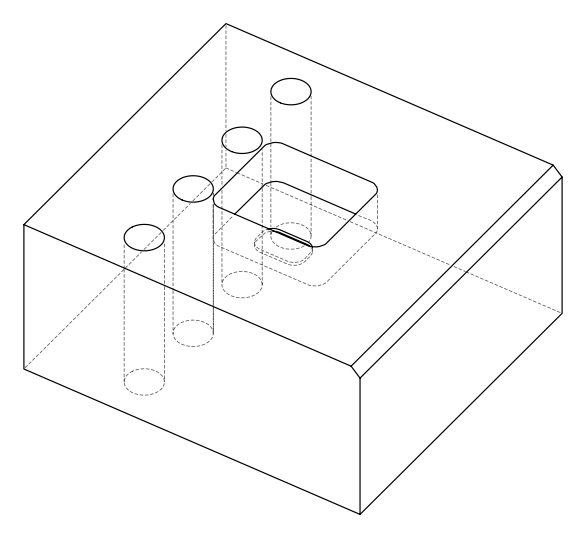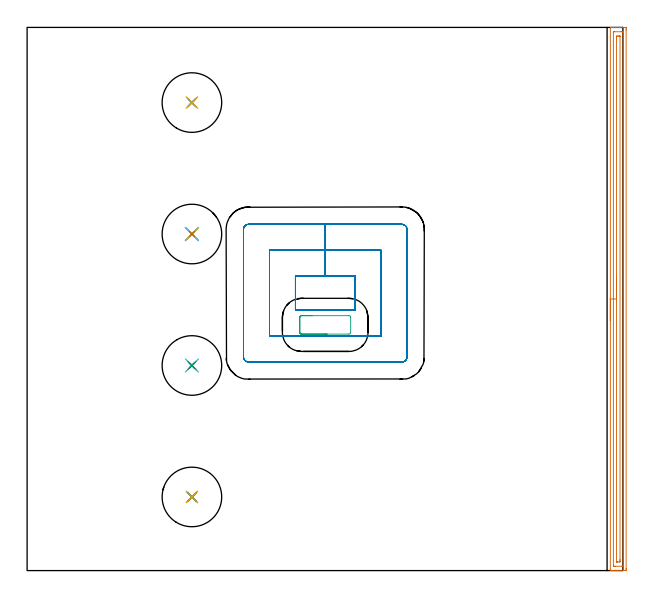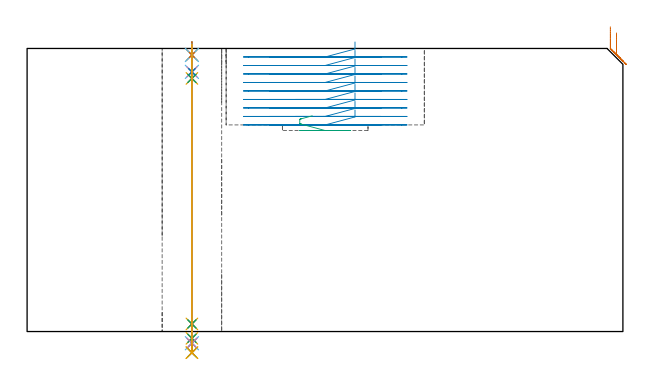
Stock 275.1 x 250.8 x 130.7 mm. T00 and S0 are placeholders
(PLAN: 23 operations, 18 tool changes, 25 min)
(1 AREA_MILL | FG_CHAMFER_SURFACE | UGT0205_001 | 6.22 min | 6688 mm3)
(2 MILL_RECTANGULAR_POCKET | POCKET_RECTANGULAR_STRAIGHT | NXT0201_012 | Follow Part, ap 4, ae 75% | 11.21 min | 253868 mm3)
(3 MILL_RECTANGULAR_POCKET_1 | POCKET_RECTANGULAR_STRAIGHT_1 | NXT0201_012 | Follow Part, ap 4, ae 75% | 0.24 min | 2335 mm3)
(4 SPOT_DRILL | STEP1HOLE | NXT0321_9005460120000 | 0.05 min | 177 mm3)
(5 SPOT_DRILL_1 | STEP1HOLE_1 | NXT0321_9005460120000 | 0.05 min | 190 mm3)
(6 SPOT_DRILL_2 | STEP1HOLE_2 | NXT0321_9005460120000 | 0.05 min | 190 mm3)
(7 SPOT_DRILL_3 | STEP1HOLE_3 | NXT0321_9005460120000 | 0.05 min | 159 mm3)
(8 DRILL_BLIND_HOLE_INTO_CENTER | STEP1HOLE | UGT0301_192 | 0.05 min | 317 mm3)
(9 GUN_DRILL_THROUGH_HOLE | STEP1HOLE | UGT0307_003 | 0.6 min | 4631 mm3)
(10 SPADE_DRILL_TO_ENLARGE_THROUGH_HOLE | STEP1HOLE | UGT0306_008 | 0.55 min | 26280 mm3)
(11 DRILL_TO_ENLARGE_THROUGH_HOLE | STEP1HOLE | UGT0301_390 | 0.57 min | 46185 mm3)
(12 DRILL_BLIND_HOLE_INTO_CENTER_1 | STEP1HOLE_1 | UGT0301_192 | 0.05 min | 301 mm3)
(13 GUN_DRILL_THROUGH_HOLE_1 | STEP1HOLE_1 | UGT0307_003 | 0.6 min | 4657 mm3)
(14 SPADE_DRILL_TO_ENLARGE_THROUGH_HOLE_1 | STEP1HOLE_1 | UGT0306_008 | 0.55 min | 26292 mm3)
(15 DRILL_TO_ENLARGE_THROUGH_HOLE_1 | STEP1HOLE_1 | UGT0301_390 | 0.57 min | 46155 mm3)
(16 DRILL_BLIND_HOLE_INTO_CENTER_2 | STEP1HOLE_2 | UGT0301_192 | 0.05 min | 303 mm3)
(17 GUN_DRILL_THROUGH_HOLE_2 | STEP1HOLE_2 | UGT0307_003 | 0.6 min | 4644 mm3)
(18 SPADE_DRILL_TO_ENLARGE_THROUGH_HOLE_2 | STEP1HOLE_2 | UGT0306_008 | 0.55 min | 26302 mm3)
(19 DRILL_TO_ENLARGE_THROUGH_HOLE_2 | STEP1HOLE_2 | UGT0301_390 | 0.57 min | 46170 mm3)
(20 DRILL_BLIND_HOLE_INTO_CENTER_3 | STEP1HOLE_3 | UGT0301_192 | 0.05 min | 297 mm3)
(21 GUN_DRILL_THROUGH_HOLE_3 | STEP1HOLE_3 | UGT0307_003 | 0.6 min | 4647 mm3)
(22 SPADE_DRILL_TO_ENLARGE_THROUGH_HOLE_3 | STEP1HOLE_3 | UGT0306_008 | 0.55 min | 26302 mm3)
(23 DRILL_TO_ENLARGE_THROUGH_HOLE_3 | STEP1HOLE_3 | UGT0301_390 | 0.57 min | 46164 mm3)
(TOOL UGT0205_001 | Chamfer Mill 20 x 3 x 45 deg. | D20 FL50 Z2)
(TOOL NXT0201_012 | ENDMILL 16mm [2P460-1600-NA 1630] | D16 FL38 Z6)
(TOOL NXT0321_9005460120000 | NC Spot Drill, 142deg, 12mm, Carbide, Uncoated | D12 PA142 FL30 Z2)
(TOOL UGT0301_192 | Twist Drill 7.2 mm | D7.2 PA118 FL66 Z2)
(TOOL UGT0307_003 | Gun Drill 7 mm | D7 PA130 FL24 Z1)
(TOOL UGT0306_008 | Spade Drill 17.5mm | D17.5 PA132 FL10 Z2)
(TOOL UGT0301_390 | Twist Drill 27.5 mm | D27.5 PA118 FL165 Z2)
(OP 1 AREA_MILL)
G17 G21 G94 G90
T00 M6
G54
G17 G0 G90 X269.3 Y115.4 S1061 M3
G43 Z140.7 H0
G94 G1 Y115.438 Z139.828 F250.
Y115.552 Z138.963
Y115.741 Z138.112
Y116.003 Z137.28
Y116.337 Z136.474
Y116.74 Z135.7
Y117.208 Z134.964
Y117.74 Z134.272
Y118.329 Z133.629
Y118.972 Z133.039
Y119.664 Z132.508
Y120.4 Z132.04
Y121.174 Z131.637
Y121.98 Z131.303
Y122.812 Z131.041
Y123.664 Z130.852
Y124.528 Z130.738
Y125.4 Z130.7
Y250.615
X269.303 Y250.791 Z130.688
X269.341 Y250.8 Z130.65
X269.75 Z130.25
X269.994 Z130.006
X270.73 Z129.265
X271.986 Z128.011
X273.394 Z126.602
X274.022 Z125.974
X275.798 Z124.199
X276.058 Y250.798 Z123.939
X276.592 Y250.792 Z123.406
X276.594 Y250.708 Z123.403
X276.599 Y250.167 Z123.401
X276.6 Y249.621 Z123.4
Y0.981
X276.599 Y0.633 Z123.401
X276.594 Y0.092 Z123.403
X276.592 Y0.008 Z123.406
X276.058 Y0. Z123.939
X272.506 Z127.489
X271.098 Z128.898
X270.73 Z129.265
X269.994 Z130.006
X269.75 Z130.25
X269.341 Z130.65
X269.303 Y0.009 Z130.688
X269.3 Y0.185 Z130.7
Y125.4
X270.714 Z129.286
X270.715 Y248.394 Z129.285
X270.73 Y248.79 Z129.27
X271.201 Y248.799 Z128.799
X274.282 Y248.8 Z125.718
X274.753 Y248.799 Z125.247
X275.17 Y248.79 Z124.83
X275.185 Y248.379 Z124.815
X275.186 Y248.363 Z124.814
X275.185 Y2.406 Z124.815
X275.17 Y2.01 Z124.83
X274.699 Y2.001 Z125.301
X271.618 Y2. Z128.382
X271.147 Y2.001 Z128.853
X270.73 Y2.01 Z129.27
X270.715 Y2.421 Z129.285
X270.714 Y2.437 Z129.286
Y125.4
X272.128 Z127.872
X272.129 Y245.695 Z127.871
X272.13 Y246.075 Z127.87
X272.133 Y246.59 Z127.867
X272.135 Y246.771 Z127.865
X272.306 Y246.791 Z127.694
X272.506 Y246.795 Z127.494
X273.186 Y246.799 Z126.814
X273.394 Y246.798 Z126.606
X273.603 Y246.794 Z126.397
X273.741 Y246.79 Z126.259
X273.765 Y246.781 Z126.235
X273.767 Y246.762 Z126.233
X273.769 Y246.716 Z126.231
X273.771 Y246.59 Z126.229
Y5.105
X273.77 Y4.725 Z126.23
X273.767 Y4.21 Z126.233
X273.765 Y4.029 Z126.235
X273.594 Y4.009 Z126.406
X273.394 Y4.005 Z126.606
X272.714 Y4. Z127.286
X272.506 Y4.002 Z127.494
X272.298 Y4.005 Z127.702
X272.159 Y4.01 Z127.841
X272.135 Y4.019 Z127.865
X272.133 Y4.038 Z127.867
X272.131 Y4.084 Z127.869
X272.129 Y4.21 Z127.871
X272.128 Y125.4 Z127.872
Y126.272 Z127.91
Y127.136 Z128.023
Y127.988 Z128.212
Y128.82 Z128.475
Y129.626 Z128.808
Y130.4 Z129.211
Y131.136 Z129.68
Y131.828 Z130.211
Y132.471 Z130.8
Y133.06 Z131.444
Y133.592 Z132.136
Y134.06 Z132.872
Y134.463 Z133.645
Y134.797 Z134.451
Y135.059 Z135.283
Y135.248 Z136.135
Y135.362 Z137.
Y135.4 Z137.872
G0 Z140.7
M5
M2
(OP 2 MILL_RECTANGULAR_POCKET)
G17 G21 G94 G90
T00 M6
G54
G17 G0 G90 X151.4 Y123.816 S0 M3
G43 Z140.7 H1
Z133.7
G94 G1 Y135.9 Z130.462 F250.
X137.65 Z126.778
X123.9 F500.
Y120.3
X151.4
Y135.9
X137.65
Y147.9
X111.9
Y108.3
X163.4
Y147.9
X137.65
Y159.9
X102.3
G3 X99.9 Y157.5 R2.4
G1 Y98.7
G3 X102.3 Y96.3 R2.4
G1 X173.
G3 X175.4 Y98.7 R2.4
G1 Y157.5
G3 X173. Y159.9 R2.4
G1 X137.65
X136.65
G0 X151.4 Y123.816 Z129.778
G1 Y135.9 Z126.54 F250.
X137.65 Z122.855
X123.9 F500.
Y120.3
X151.4
Y135.9
X137.65
Y147.9
X111.9
Y108.3
X163.4
Y147.9
X137.65
Y159.9
X102.3
G3 X99.9 Y157.5 R2.4
G1 Y98.7
G3 X102.3 Y96.3 R2.4
G1 X173.
G3 X175.4 Y98.7 R2.4
G1 Y157.5
G3 X173. Y159.9 R2.4
G1 X137.65
X136.65
G0 X151.4 Y123.816 Z125.855
G1 Y135.9 Z122.618 F250.
X137.65 Z118.933
X123.9 F500.
Y120.3
X151.4
Y135.9
X137.65
Y147.9
X111.9
Y108.3
X163.4
Y147.9
X137.65
Y159.9
X102.3
G3 X99.9 Y157.5 R2.4
G1 Y98.7
G3 X102.3 Y96.3 R2.4
G1 X173.
G3 X175.4 Y98.7 R2.4
G1 Y157.5
G3 X173. Y159.9 R2.4
G1 X137.65
X136.65
G0 X151.4 Y123.816 Z121.933
G1 Y135.9 Z118.695 F250.
X137.65 Z115.011
X123.9 F500.
Y120.3
X151.4
Y135.9
X137.65
Y147.9
X111.9
Y108.3
X163.4
Y147.9
X137.65
Y159.9
X102.3
G3 X99.9 Y157.5 R2.4
G1 Y98.7
G3 X102.3 Y96.3 R2.4
G1 X173.
G3 X175.4 Y98.7 R2.4
G1 Y157.5
G3 X173. Y159.9 R2.4
G1 X137.65
X136.65
G0 X151.4 Y123.816 Z118.011
G1 Y135.9 Z114.773 F250.
X137.65 Z111.089
X123.9 F500.
Y120.3
X151.4
Y135.9
X137.65
Y147.9
X111.9
Y108.3
X163.4
Y147.9
X137.65
Y159.9
X102.3
G3 X99.9 Y157.5 R2.4
G1 Y98.7
G3 X102.3 Y96.3 R2.4
G1 X173.
G3 X175.4 Y98.7 R2.4
G1 Y157.5
G3 X173. Y159.9 R2.4
G1 X137.65
X136.65
G0 X151.4 Y123.816 Z114.089
G1 Y135.9 Z110.851 F250.
X137.65 Z107.167
X123.9 F500.
Y120.3
X151.4
Y135.9
X137.65
Y147.9
X111.9
Y108.3
X163.4
Y147.9
X137.65
Y159.9
X102.3
G3 X99.9 Y157.5 R2.4
G1 Y98.7
G3 X102.3 Y96.3 R2.4
G1 X173.
G3 X175.4 Y98.7 R2.4
G1 Y157.5
G3 X173. Y159.9 R2.4
G1 X137.65
X136.65
G0 X151.4 Y123.816 Z110.167
G1 Y135.9 Z106.929 F250.
X137.65 Z103.244
X123.9 F500.
Y120.3
X151.4
Y135.9
X137.65
Y147.9
X111.9
Y108.3
X163.4
Y147.9
X137.65
Y159.9
X102.3
G3 X99.9 Y157.5 R2.4
G1 Y98.7
G3 X102.3 Y96.3 R2.4
G1 X173.
G3 X175.4 Y98.7 R2.4
G1 Y157.5
G3 X173. Y159.9 R2.4
G1 X137.65
X136.65
G0 X151.4 Y123.816 Z106.244
G1 Y135.9 Z103.007 F250.
X137.65 Z99.322
X123.9 F500.
Y120.3
X151.4
Y135.9
X137.65
Y147.9
X111.9
Y108.3
X163.4
Y147.9
X137.65
Y159.9
X102.3
G3 X99.9 Y157.5 R2.4
G1 Y98.7
G3 X102.3 Y96.3 R2.4
G1 X173.
G3 X175.4 Y98.7 R2.4
G1 Y157.5
G3 X173. Y159.9 R2.4
G1 X137.65
X136.65
G0 X151.4 Y123.816 Z102.322
G1 Y135.9 Z99.084 F250.
X137.65 Z95.4
X123.9 F500.
Y120.3
X151.4
Y135.9
X137.65
Y147.9
X111.9
Y108.3
X163.4
Y147.9
X137.65
Y159.9
X102.3
G3 X99.9 Y157.5 R2.4
G1 Y98.7
G3 X102.3 Y96.3 R2.4
G1 X173.
G3 X175.4 Y98.7 R2.4
G1 Y157.5
G3 X173. Y159.9 R2.4
G1 X137.65
X136.65
G0 Z140.7
M5
M2
(OP 3 MILL_RECTANGULAR_POCKET_1)
G17 G21 G94 G90
T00 M6
G54
G17 G0 G90 X131.669 Y117.7 S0 M3
G43 Z140.7 H1
Z99.59
G94 G1 X126.7 Z98.259 F250.
X126.61 Z98.235
X126.401 Y117.647 Z98.177
X126.212 Y117.541 Z98.119
X126.059 Y117.388 Z98.061
X125.953 Y117.199 Z98.003
X125.9 Y116.99 Z97.945
Y109.91 Z96.048
X125.953 Y109.701 Z95.99
X126.059 Y109.512 Z95.932
X126.212 Y109.359 Z95.874
X126.401 Y109.253 Z95.816
X126.61 Y109.2 Z95.758
X126.7 Z95.734
X137.65 Z92.8
X148.6 F500.
G3 X149.4 Y110. R0.8
G1 Y116.9
G3 X148.6 Y117.7 R0.8
G1 X126.7
G3 X125.9 Y116.9 R0.8
G1 Y110.
G3 X126.7 Y109.2 R0.8
G1 X137.65
X138.65
G0 Z140.7
M5
M2
(OP 4 SPOT_DRILL)
G17 G21 G94 G90
T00 M6
G54
G17 G0 G90 X76.1 Y34. S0 M3
G43 Z140.7 H0
G94 G81 G98 Z127.7 F250. R133.7
G80
M5
M2
(OP 5 SPOT_DRILL_1)
G17 G21 G94 G90
T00 M6
G54
G17 G0 G90 X76.1 Y94.7 S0 M3
G43 Z140.7 H0
G94 G81 G98 Z127.7 F250. R133.7
G80
M5
M2
(OP 6 SPOT_DRILL_2)
G17 G21 G94 G90
T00 M6
G54
G17 G0 G90 X76.1 Y155.4 S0 M3
G43 Z140.7 H0
G94 G81 G98 Z127.7 F250. R133.7
G80
M5
M2
(OP 7 SPOT_DRILL_3)
G17 G21 G94 G90
T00 M6
G54
G17 G0 G90 X76.1 Y216.1 S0 M3
G43 Z140.7 H0
G94 G81 G98 Z127.7 F250. R133.7
G80
M5
M2
(OP 8 DRILL_BLIND_HOLE_INTO_CENTER)
G17 G21 G94 G90
T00 M6
G54
G17 G0 G90 X76.1 Y34. S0 M3
G43 Z140.7 H0
G94 G81 G98 Z119.9 F250. R132.7
G80
M5
M2
(OP 9 GUN_DRILL_THROUGH_HOLE)
G17 G21 G94 G90
T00 M6
G54
G17 G0 G90 X76.1 Y34. M8
G43 Z140.7 H0
Z128.603
S716 M3
G94 G1 Z116.871 F125. M26
G4 X.084
Z3.5 F250.
G4 X.084
Z-3.132 F125.
G4 X.084
M5
M9
G0 Z128.603
Z140.7
M2
(OP 10 SPADE_DRILL_TO_ENLARGE_THROUGH_HOLE)
G17 G21 G94 G90
T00 M6
G54
G17 G0 G90 X76.1 Y34. S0 M3
G43 Z140.7 H0
G94 G73 G98 Z-5.396 F250. Q17.012 R132.7
G80
M5
M2
(OP 11 DRILL_TO_ENLARGE_THROUGH_HOLE)
G17 G21 G94 G90
T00 M6
G54
G17 G0 G90 X76.1 Y34. S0 M3
G43 Z140.7 H0
G94 G73 G98 Z-9.762 F250. Q23.41 R132.7
G80
M5
M2
(OP 12 DRILL_BLIND_HOLE_INTO_CENTER_1)
G17 G21 G94 G90
T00 M6
G54
G17 G0 G90 X76.1 Y94.7 S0 M3
G43 Z140.7 H0
G94 G81 G98 Z119.9 F250. R132.7
G80
M5
M2
(OP 13 GUN_DRILL_THROUGH_HOLE_1)
G17 G21 G94 G90
T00 M6
G54
G17 G0 G90 X76.1 Y94.7 M8
G43 Z140.7 H0
Z128.603
S716 M3
G94 G1 Z116.871 F125. M26
G4 X.084
Z3.5 F250.
G4 X.084
Z-3.132 F125.
G4 X.084
M5
M9
G0 Z128.603
Z140.7
M2
(OP 14 SPADE_DRILL_TO_ENLARGE_THROUGH_HOLE_1)
G17 G21 G94 G90
T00 M6
G54
G17 G0 G90 X76.1 Y94.7 S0 M3
G43 Z140.7 H0
G94 G73 G98 Z-5.396 F250. Q17.012 R132.7
G80
M5
M2
(OP 15 DRILL_TO_ENLARGE_THROUGH_HOLE_1)
G17 G21 G94 G90
T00 M6
G54
G17 G0 G90 X76.1 Y94.7 S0 M3
G43 Z140.7 H0
G94 G73 G98 Z-9.762 F250. Q23.41 R132.7
G80
M5
M2
(OP 16 DRILL_BLIND_HOLE_INTO_CENTER_2)
G17 G21 G94 G90
T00 M6
G54
G17 G0 G90 X76.1 Y155.4 S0 M3
G43 Z140.7 H0
G94 G81 G98 Z119.9 F250. R132.7
G80
M5
M2
(OP 17 GUN_DRILL_THROUGH_HOLE_2)
G17 G21 G94 G90
T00 M6
G54
G17 G0 G90 X76.1 Y155.4 M8
G43 Z140.7 H0
Z128.603
S716 M3
G94 G1 Z116.871 F125. M26
G4 X.084
Z3.5 F250.
G4 X.084
Z-3.132 F125.
G4 X.084
M5
M9
G0 Z128.603
Z140.7
M2
(OP 18 SPADE_DRILL_TO_ENLARGE_THROUGH_HOLE_2)
G17 G21 G94 G90
T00 M6
G54
G17 G0 G90 X76.1 Y155.4 S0 M3
G43 Z140.7 H0
G94 G73 G98 Z-5.396 F250. Q17.012 R132.7
G80
M5
M2
(OP 19 DRILL_TO_ENLARGE_THROUGH_HOLE_2)
G17 G21 G94 G90
T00 M6
G54
G17 G0 G90 X76.1 Y155.4 S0 M3
G43 Z140.7 H0
G94 G73 G98 Z-9.762 F250. Q23.41 R132.7
G80
M5
M2
(OP 20 DRILL_BLIND_HOLE_INTO_CENTER_3)
G17 G21 G94 G90
T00 M6
G54
G17 G0 G90 X76.1 Y216.1 S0 M3
G43 Z140.7 H0
G94 G81 G98 Z119.9 F250. R132.7
G80
M5
M2
(OP 21 GUN_DRILL_THROUGH_HOLE_3)
G17 G21 G94 G90
T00 M6
G54
G17 G0 G90 X76.1 Y216.1 M8
G43 Z140.7 H0
Z128.603
S716 M3
G94 G1 Z116.871 F125. M26
G4 X.084
Z3.5 F250.
G4 X.084
Z-3.132 F125.
G4 X.084
M5
M9
G0 Z128.603
Z140.7
M2
(OP 22 SPADE_DRILL_TO_ENLARGE_THROUGH_HOLE_3)
G17 G21 G94 G90
T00 M6
G54
G17 G0 G90 X76.1 Y216.1 S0 M3
G43 Z140.7 H0
G94 G73 G98 Z-5.396 F250. Q17.012 R132.7
G80
M5
M2
(OP 23 DRILL_TO_ENLARGE_THROUGH_HOLE_3)
G17 G21 G94 G90
T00 M6
G54
G17 G0 G90 X76.1 Y216.1 S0 M3
G43 Z140.7 H0
G94 G73 G98 Z-9.762 F250. Q23.41 R132.7
G80
M5
M2
